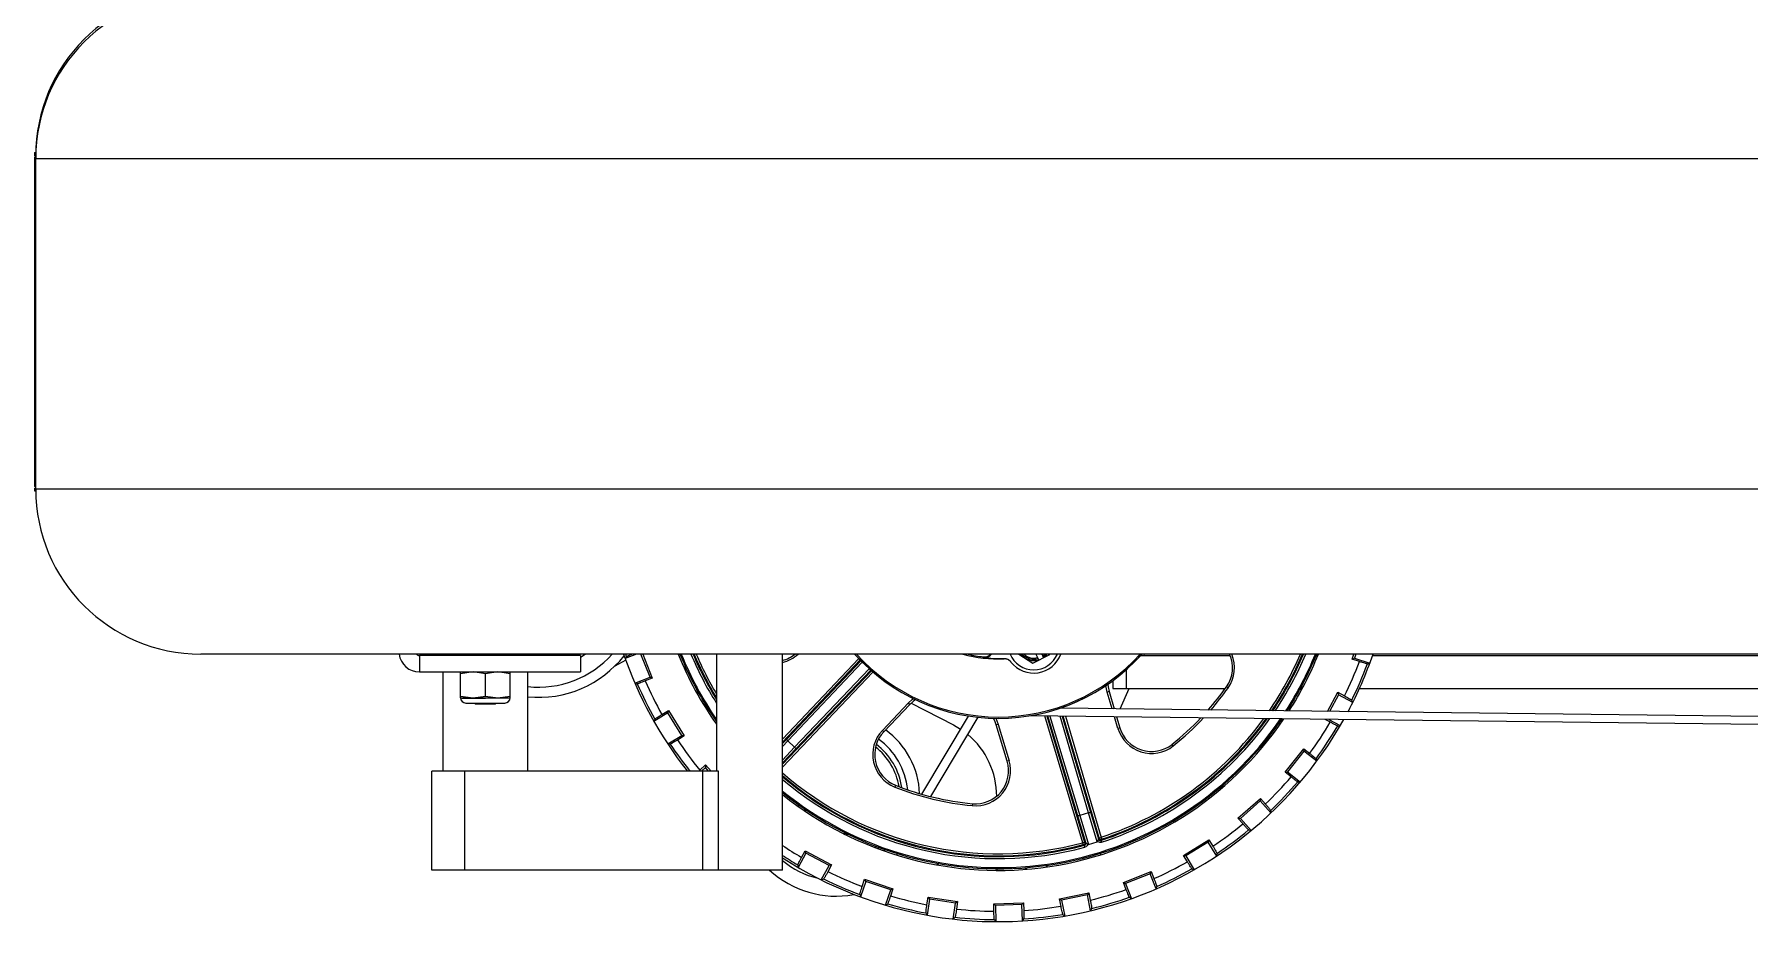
# Model space of a CAD drawing. Header units: inches. Extents: x -45.4 to 22.3, y -8.8 to 22.6.
# Drawn here: x -17.73 to -4.75, y -3.97 to 2.74 of the extents above; entities that cross this region are included whole.
import ezdxf

# ---------------------------------------------------------------- set-up
doc = ezdxf.new("R2010")
doc.units = ezdxf.units.IN
doc.header["$MEASUREMENT"] = 0

msp = doc.modelspace()

# ---------------------------------------------------------------- linework, layer by layer
at = {"color": 7, "linetype": 'Continuous', "lineweight": 25}
for p, q in [((-17.733, 1.851), (-17.723, 1.851)), ((-17.733, 1.818), (-17.733, 1.462)), ((-17.733, 1.818), (-17.723, 1.818)), ((-17.723, -0.677), (-17.723, 1.823)), ((-3.791, 1.803), (-17.723, 1.803)), ((-17.723, -0.697), (-17.723, 1.803)), ((-17.733, 1.462), (-17.723, 1.462)), ((-17.733, -0.677), (-17.723, -0.677)), ((-17.733, -0.71), (-17.723, -0.71)), ((-3.819, -0.697), (-17.723, -0.697)), ((18.837, -1.947), (-16.473, -1.947)), ((-14.575, -1.947), (-14.568, -1.957)), ((-14.467, -1.957), (-14.476, -1.947)), ((-14.413, -1.947), (-14.413, -1.957)), ((-14.223, -1.957), (-14.223, -1.947)), ((-13.598, -1.97), (-13.564, -1.947)), ((-13.175, -1.947), (-13.26, -1.981)), ((-13.25, -1.964), (-13.256, -1.947)), ((-13.072, -2.122), (-13.141, -1.947)), ((-13.127, -1.947), (-13.055, -2.129)), ((-12.568, -1.947), (-12.568, -2.832)), ((-12.068, -3.582), (-12.068, -1.947)), ((-10.28, -1.947), (-10.174, -2.015)), ((-10.151, -1.947), (-10.138, -1.972)), ((-10.102, -1.954), (-10.106, -1.947)), ((-10.102, -1.954), (-10.095, -1.947)), ((-10.098, -1.963), (-10.081, -1.947)), ((-9.332, -1.957), (-9.328, -1.947)), ((-7.755, -1.985), (-7.743, -1.947)), ((-7.729, -1.947), (-7.739, -1.977)), ((-14.818, -1.957), (-14.818, -2.082)), ((-13.598, -1.957), (-14.818, -1.957)), ((-13.598, -1.957), (-13.598, -2.082)), ((-13.256, -1.992), (-13.339, -2.038)), ((-12.068, -2.591), (-11.492, -1.98)), ((-11.482, -1.991), (-12.068, -2.613)), ((-12.068, -2.781), (-11.395, -2.073)), ((-12.038, -2.592), (-11.476, -1.997)), ((-11.466, -2.007), (-12.028, -2.603)), ((-11.977, -2.652), (-11.412, -2.058)), ((-11.401, -2.068), (-11.965, -2.662)), ((-10.549, -1.973), (-10.548, -1.967)), ((-10.174, -2.015), (-10.046, -1.949)), ((-10.133, -1.981), (-10.128, -1.991)), ((-10.092, -1.973), (-10.098, -1.963)), ((-9.468, -2.068), (-9.468, -2.207)), ((-9.355, -1.957), (-8.68, -1.957)), ((-8.028, -1.957), (-8.016, -1.957)), ((-7.755, -1.985), (-7.739, -1.977)), ((-7.7, -2.003), (-7.755, -1.985)), ((-7.739, -1.977), (-7.622, -2.016)), ((-7.601, -1.957), (-1.697, -1.957)), ((-14.818, -2.082), (-13.598, -2.082)), ((-14.641, -2.082), (-14.641, -2.832)), ((-14.412, -2.082), (-14.506, -2.096)), ((-14.506, -2.278), (-14.506, -2.082)), ((-14.318, -2.096), (-14.412, -2.082)), ((-14.225, -2.082), (-14.318, -2.096)), ((-14.318, -2.264), (-14.318, -2.096)), ((-14.131, -2.096), (-14.225, -2.082)), ((-14.131, -2.278), (-14.131, -2.082)), ((-13.996, -2.832), (-13.996, -2.082)), ((-13.186, -2.167), (-13.072, -2.122)), ((-13.055, -2.129), (-13.109, -2.15)), ((-13.055, -2.129), (-13.072, -2.122)), ((-11.384, -2.083), (-12.068, -2.803)), ((-9.568, -2.149), (-9.568, -2.207)), ((-9.568, -2.207), (-8.717, -2.207)), ((-9.513, -2.362), (-9.444, -2.207)), ((-8.696, -2.204), (-8.708, -2.195)), ((-8.147, -2.207), (-8.133, -2.207)), ((-7.701, -2.207), (-1.611, -2.207)), ((-14.506, -2.264), (-14.412, -2.278)), ((-14.506, -2.278), (-14.131, -2.278)), ((-14.497, -2.281), (-14.318, -2.281)), ((-14.467, -2.317), (-14.17, -2.317)), ((-14.412, -2.278), (-14.318, -2.264)), ((-14.4, -2.317), (-14.395, -2.322)), ((-14.395, -2.322), (-14.242, -2.322)), ((-14.318, -2.264), (-14.225, -2.278)), ((-14.242, -2.322), (-14.236, -2.317)), ((-14.225, -2.278), (-14.131, -2.264)), ((-11.313, -2.524), (-11.115, -2.316)), ((-11.104, -2.327), (-11.302, -2.535)), ((-11.104, -2.327), (-11.115, -2.316)), ((-11.094, -2.317), (-10.775, -2.483)), ((-9.596, -2.229), (-9.611, -2.234)), ((-9.573, -2.361), (-9.611, -2.234)), ((-9.596, -2.229), (-9.557, -2.361)), ((-7.943, -2.381), (-7.864, -2.236)), ((-7.859, -2.254), (-7.928, -2.381)), ((-7.864, -2.236), (-7.813, -2.263)), ((-7.864, -2.236), (-7.859, -2.254)), ((-7.751, -2.312), (-7.859, -2.254)), ((-12.937, -2.392), (-13.042, -2.456)), ((-12.982, -2.404), (-12.932, -2.374)), ((-12.932, -2.374), (-12.937, -2.392)), ((-12.832, -2.562), (-12.937, -2.392)), ((-12.932, -2.374), (-12.814, -2.566)), ((-11.015, -3.007), (-10.661, -2.416)), ((-10.946, -3.025), (-10.587, -2.425)), ((0.908, -2.548), (-10.196, -2.414)), ((-9.796, -3.375), (-10.084, -2.415)), ((-10.068, -2.415), (-9.782, -3.371)), ((-9.833, -3.171), (-10.06, -2.415)), ((-10.044, -2.416), (-9.819, -3.168)), ((0.681, -2.485), (-9.967, -2.356)), ((-9.751, -3.148), (-9.967, -2.416)), ((-9.961, -2.357), (-9.961, -2.355)), ((-9.951, -2.417), (-9.737, -3.142)), ((-9.947, -2.35), (-9.945, -2.357)), ((-9.671, -3.338), (-9.943, -2.417)), ((-9.927, -2.417), (-9.657, -3.334)), ((-9.529, -2.509), (-9.555, -2.421)), ((-9.54, -2.422), (-9.515, -2.505)), ((-7.921, -2.462), (-7.961, -2.441)), ((-7.933, -2.441), (-7.846, -2.488)), ((-12.937, -2.627), (-12.832, -2.562)), ((-12.814, -2.566), (-12.864, -2.597)), ((-12.814, -2.566), (-12.832, -2.562)), ((-12.068, -2.624), (-12.038, -2.592)), ((-11.302, -2.535), (-11.313, -2.524)), ((-10.775, -2.483), (-10.721, -2.515)), ((-10.436, -2.479), (-10.45, -2.483)), ((-10.368, -2.758), (-10.45, -2.483)), ((-10.436, -2.479), (-10.353, -2.754)), ((-9.515, -2.505), (-9.529, -2.509)), ((-12.028, -2.603), (-12.068, -2.646)), ((-12.068, -2.749), (-11.977, -2.652)), ((-11.965, -2.662), (-12.068, -2.77)), ((-11.977, -2.652), (-12.028, -2.603)), ((-9.111, -2.642), (-9.12, -2.63)), ((-8.263, -2.84), (-8.123, -2.663)), ((-8.121, -2.681), (-8.245, -2.838)), ((-8.123, -2.663), (-8.077, -2.699)), ((-8.123, -2.663), (-8.121, -2.681)), ((-8.024, -2.758), (-8.121, -2.681)), ((-14.723, -3.582), (-14.723, -2.832)), ((-12.554, -2.832), (-14.723, -2.832)), ((-14.473, -3.582), (-14.473, -2.832)), ((-12.703, -2.832), (-12.695, -2.825)), ((-12.695, -2.825), (-12.651, -2.786)), ((-12.652, -2.805), (-12.683, -2.832)), ((-12.672, -3.582), (-12.672, -2.832)), ((-12.651, -2.786), (-12.652, -2.805)), ((-12.628, -2.832), (-12.652, -2.805)), ((-12.651, -2.786), (-12.61, -2.832)), ((-12.554, -3.582), (-12.554, -2.832)), ((-10.353, -2.754), (-10.368, -2.758)), ((-8.263, -2.84), (-8.245, -2.838)), ((-8.218, -2.876), (-8.263, -2.84)), ((-8.245, -2.838), (-8.148, -2.915)), ((-11.213, -2.94), (-11.218, -2.953)), ((-11.945, -3.103), (-11.949, -3.086)), ((-11.905, -3.114), (-11.903, -3.124)), ((-10.63, -3.079), (-10.632, -3.094)), ((-8.621, -3.189), (-8.451, -3.039)), ((-8.453, -3.057), (-8.602, -3.19)), ((-8.451, -3.039), (-8.453, -3.057)), ((-8.371, -3.149), (-8.453, -3.057)), ((-8.451, -3.039), (-8.413, -3.082)), ((-11.896, -3.137), (-11.899, -3.121)), ((-9.773, -3.374), (-9.833, -3.171)), ((-9.751, -3.148), (-9.819, -3.168)), ((-9.819, -3.168), (-9.753, -3.387)), ((-9.686, -3.367), (-9.751, -3.148)), ((-9.737, -3.142), (-9.677, -3.345)), ((-8.582, -3.232), (-8.621, -3.189)), ((-8.621, -3.189), (-8.602, -3.19)), ((-8.602, -3.19), (-8.52, -3.282)), ((-11.604, -3.311), (-11.59, -3.3)), ((-11.596, -3.298), (-11.598, -3.3)), ((-11.571, -3.311), (-11.588, -3.316)), ((-9.796, -3.375), (-9.782, -3.371)), ((-9.792, -3.389), (-9.796, -3.375)), ((-9.772, -3.376), (-9.773, -3.374)), ((-9.753, -3.387), (-9.686, -3.367)), ((-9.677, -3.345), (-9.676, -3.347)), ((-9.671, -3.338), (-9.657, -3.334)), ((-9.657, -3.334), (-9.652, -3.348)), ((-9.652, -3.371), (-9.657, -3.357)), ((-9.033, -3.47), (-8.84, -3.352)), ((-8.845, -3.37), (-9.015, -3.474)), ((-8.84, -3.352), (-8.845, -3.37)), ((-8.78, -3.475), (-8.845, -3.37)), ((-8.84, -3.352), (-8.81, -3.401)), ((-11.892, -3.453), (-11.951, -3.561)), ((-11.925, -3.486), (-11.897, -3.435)), ((-11.897, -3.435), (-11.698, -3.543)), ((-11.897, -3.435), (-11.892, -3.453)), ((-11.716, -3.548), (-11.892, -3.453)), ((-11.369, -3.411), (-11.358, -3.403)), ((-11.302, -3.436), (-11.292, -3.427)), ((-11.207, -3.467), (-11.198, -3.458)), ((-9.779, -3.409), (-9.783, -3.395)), ((-9.66, -3.466), (-9.66, -3.454)), ((-9.003, -3.52), (-9.033, -3.47)), ((-9.033, -3.47), (-9.015, -3.474)), ((-9.015, -3.474), (-8.951, -3.579)), ((-12.068, -3.582), (-14.723, -3.582)), ((-11.775, -3.656), (-11.716, -3.548)), ((-11.698, -3.543), (-11.726, -3.594)), ((-11.698, -3.543), (-11.716, -3.548)), ((-10.903, -3.542), (-10.882, -3.533)), ((-10.447, -3.572), (-10.447, -3.584)), ((-10.076, -3.559), (-10.06, -3.545)), ((-9.488, -3.675), (-9.278, -3.592)), ((-9.285, -3.609), (-9.471, -3.683)), ((-9.278, -3.592), (-9.285, -3.609)), ((-9.24, -3.724), (-9.285, -3.609)), ((-9.278, -3.592), (-9.257, -3.646)), ((-11.439, -3.668), (-11.478, -3.785)), ((-11.466, -3.706), (-11.447, -3.651)), ((-11.447, -3.651), (-11.233, -3.723)), ((-11.447, -3.651), (-11.439, -3.668)), ((-11.249, -3.731), (-11.439, -3.668)), ((-11.288, -3.848), (-11.249, -3.731)), ((-11.233, -3.723), (-11.251, -3.778)), ((-11.233, -3.723), (-11.249, -3.731)), ((-9.972, -3.799), (-9.75, -3.753)), ((-9.75, -3.753), (-9.761, -3.769)), ((-9.75, -3.753), (-9.739, -3.81)), ((-9.467, -3.73), (-9.488, -3.675)), ((-9.488, -3.675), (-9.471, -3.683)), ((-9.471, -3.683), (-9.426, -3.798)), ((-10.975, -3.844), (-10.967, -3.787)), ((-10.956, -3.801), (-10.974, -3.923)), ((-10.967, -3.787), (-10.743, -3.82)), ((-10.967, -3.787), (-10.956, -3.801)), ((-10.758, -3.831), (-10.956, -3.801)), ((-10.776, -3.953), (-10.758, -3.831)), ((-10.743, -3.82), (-10.758, -3.831)), ((-10.743, -3.82), (-10.751, -3.877)), ((-10.47, -3.836), (-10.244, -3.83)), ((-10.468, -3.894), (-10.47, -3.836)), ((-10.47, -3.836), (-10.456, -3.849)), ((-10.256, -3.843), (-10.456, -3.849)), ((-10.456, -3.849), (-10.453, -3.972)), ((-10.244, -3.83), (-10.256, -3.843)), ((-10.253, -3.967), (-10.256, -3.843)), ((-10.244, -3.83), (-10.242, -3.888)), ((-9.96, -3.856), (-9.972, -3.799)), ((-9.972, -3.799), (-9.957, -3.809)), ((-9.761, -3.769), (-9.957, -3.809)), ((-9.957, -3.809), (-9.932, -3.93)), ((-9.736, -3.89), (-9.761, -3.769))]:
    msp.add_line(p, q, dxfattribs=at)
at = {"color": 7, "linetype": 'Continuous', "lineweight": 25, "flags": 128}
for points in [[(-13.25, -1.964), (-13.255, -1.974), (-13.26, -1.981)], [(-7.64, -2.022), (-7.63, -2.018), (-7.622, -2.016)], [(-13.186, -2.167), (-13.176, -2.17), (-13.168, -2.172)], [(-9.611, -2.234), (-9.619, -2.197), (-9.62, -2.185)], [(-9.606, -2.176), (-9.604, -2.195), (-9.596, -2.229)], [(-11.115, -2.316), (-11.088, -2.291), (-11.078, -2.284)], [(-11.062, -2.292), (-11.078, -2.303), (-11.104, -2.327)], [(-7.751, -2.312), (-7.755, -2.302), (-7.759, -2.295)], [(-13.034, -2.438), (-13.039, -2.448), (-13.042, -2.456)], [(-10.45, -2.483), (-10.462, -2.451), (-10.471, -2.433)], [(-10.454, -2.433), (-10.449, -2.444), (-10.436, -2.479)], [(-7.865, -2.491), (-7.854, -2.489), (-7.846, -2.488)], [(-12.937, -2.627), (-12.926, -2.627), (-12.918, -2.628)], [(-8.024, -2.758), (-8.027, -2.747), (-8.029, -2.739)], [(-8.168, -2.914), (-8.157, -2.914), (-8.148, -2.915)], [(-8.371, -3.149), (-8.372, -3.139), (-8.373, -3.13)], [(-9.782, -3.371), (-9.776, -3.374), (-9.772, -3.376)], [(-9.676, -3.347), (-9.673, -3.342), (-9.671, -3.338)], [(-9.652, -3.348), (-9.655, -3.353), (-9.657, -3.357)], [(-8.539, -3.278), (-8.529, -3.28), (-8.52, -3.282)], [(-11.336, -3.411), (-11.345, -3.418), (-11.347, -3.42)], [(-9.783, -3.395), (-9.788, -3.392), (-9.792, -3.389)], [(-8.78, -3.475), (-8.779, -3.464), (-8.779, -3.455)], [(-11.953, -3.542), (-11.952, -3.552), (-11.951, -3.561)], [(-10.235, -3.565), (-10.23, -3.568), (-10.216, -3.575)], [(-8.969, -3.572), (-8.959, -3.576), (-8.951, -3.579)], [(-11.775, -3.656), (-11.765, -3.652), (-11.757, -3.648)], [(-9.24, -3.724), (-9.237, -3.713), (-9.235, -3.705)], [(-11.484, -3.766), (-11.481, -3.777), (-11.478, -3.785)], [(-11.288, -3.848), (-11.279, -3.842), (-11.272, -3.837)], [(-9.736, -3.89), (-9.731, -3.88), (-9.728, -3.872)], [(-9.442, -3.787), (-9.433, -3.793), (-9.426, -3.798)], [(-10.983, -3.906), (-10.978, -3.916), (-10.974, -3.923)], [(-10.776, -3.953), (-10.768, -3.945), (-10.762, -3.939)], [(-10.465, -3.957), (-10.458, -3.965), (-10.453, -3.972)], [(-10.253, -3.967), (-10.247, -3.958), (-10.242, -3.951)], [(-9.946, -3.917), (-9.938, -3.924), (-9.932, -3.93)]]:
    msp.add_lwpolyline(points, dxfattribs=at)
at = {"color": 7, "linetype": 'Continuous', "lineweight": 25}
for centre, radius, start, end in [((-16.473, 1.823), 1.25, 90, 180), ((-16.473, 1.803), 1.25, 90, 180), ((-16.473, -0.697), 1.25, 180, 270), ((-14.818, -1.927), 0.155, 187.4137, 270), ((-14.818, -1.927), 0.03, 221.8103, 270), ((-13.917, -1.447), 0.75, 263.9728, 318.1692), ((-10.435, -0.972), 3, 198.9656, 218.3161), ((-10.435, -0.972), 2.612, 201.9187, 215.2176), ((-10.435, -0.972), 2.6, 202.0243, 214.8442), ((-10.435, -0.972), 2.591, 202.1024, 214.566), ((-10.435, -0.972), 2.523, 202.729, 212.2638), ((-10.435, -0.972), 2.508, 202.8726, 211.717), ((-10.435, -0.972), 2.501, 202.9435, 211.4438), ((-10.435, -0.972), 2.486, 203.0899, 210.8739), ((-12.13, -1.752), 0.25, 284.1536, 308.5453), ((-12.13, -1.752), 0.265, 283.3372, 312.4519), ((-10.435, -0.972), 1.461, 221.8578, 318.1422), ((-10.435, -0.972), 1.461, 221.8785, 318.1215), ((-10.435, -0.972), 1.451, 222.2294, 317.7706), ((-10.435, -0.972), 1.011, 254.6212, 272.4686), ((-10.435, -0.972), 1.002, 256.7728, 263.4796), ((-10.541, -1.904), 0.07, 263.4796, 321.5394), ((-10.541, -1.904), 0.0641, 263.4796, 317.1615), ((-10.167, -1.871), 0.195, 203.0423, 336.9577), ((-10.167, -1.871), 0.219, 218.2533, 339.5577), ((-10.167, -1.871), 0.125, 217.6329, 288.0691), ((-10.167, -1.871), 0.115, 221.3627, 287.3044), ((-10.167, -1.871), 0.106, 226.3409, 286.3481), ((-10.167, -1.871), 0.125, 306.4829, 322.3671), ((-8.912, -2.05), 0.25, 324.6964, 24.3695), ((-8.912, -2.05), 0.265, 324.6964, 22.9087), ((-10.435, -0.972), 2.486, 325.6348, 336.9101), ((-10.435, -0.972), 2.501, 325.8634, 337.0565), ((-10.435, -0.972), 2.508, 325.9741, 337.1274), ((-10.435, -0.972), 2.523, 326.1978, 337.271), ((-10.435, -0.972), 2.591, 327.1702, 337.8976), ((-10.435, -0.972), 2.6, 327.291, 337.9757), ((-10.435, -0.972), 2.612, 327.4541, 338.0813), ((-10.435, -0.972), 3, 331.9546, 341.0344), ((-13.917, -1.447), 0.827, 264.5343, 321.7658), ((-10.435, -0.972), 1.008, 263.4796, 272.3294), ((-10.435, -0.972), 2.922, 333.7756, 339.3396), ((-10.435, -0.972), 2.985, 333.6988, 339.4164), ((-10.435, -0.972), 2.985, 203.6988, 209.4164), ((-10.435, -0.972), 2.922, 203.7756, 209.3396), ((-10.435, -0.972), 2.116, 318.6483, 324.6964), ((-10.435, -0.972), 2.131, 318.9939, 324.6964), ((-14.467, -2.278), 0.0391, 180, 270), ((-14.17, -2.278), 0.0391, 270, 0), ((-10.435, -0.972), 2.612, 231.2784, 325.8911), ((-10.435, -0.972), 2.591, 230.9117, 325.5896), ((-10.435, -0.972), 2.6, 231.075, 325.7178), ((-10.435, -0.972), 3, 237.0017, 330.6567), ((-10.435, -0.972), 2.508, 288.0579, 324.3178), ((-10.435, -0.972), 2.486, 288.2307, 323.9566), ((-10.435, -0.972), 2.501, 288.2307, 324.2), ((-10.435, -0.972), 2.523, 288.0579, 324.5558), ((-10.435, -0.972), 2.116, 308.4188, 316.4701), ((-10.435, -0.972), 2.131, 308.4188, 316.843), ((-10.435, -0.972), 2.922, 323.7756, 329.3396), ((-10.435, -0.972), 2.922, 213.7756, 219.3396), ((-11.121, -2.707), 0.265, 136.4382, 248.4188), ((-11.121, -2.707), 0.25, 136.4382, 248.4188), ((-11.66, -3.029), 0.542, 5.9279, 54.109), ((-11.66, -3.029), 0.63, 2.4645, 53.8943), ((-11.057, -3.024), 0.61, 0, 50.0386), ((-9.275, -2.434), 0.265, 196.4382, 308.4188), ((-9.275, -2.434), 0.25, 196.4382, 308.4188), ((-10.435, -0.972), 2.985, 323.6988, 329.4164), ((-10.435, -0.972), 2.985, 213.6988, 218.5494), ((-11.66, -3.029), 0.48, 9.5354, 52.0594), ((-11.66, -3.029), 0.5, 8.2191, 53.0039), ((-10.435, -0.972), 2.486, 228.9146, 284.8844), ((-10.607, -2.83), 0.265, 264.6964, 16.6769), ((-10.607, -2.83), 0.25, 264.6964, 16.6769), ((-10.435, -0.972), 2.501, 229.2135, 284.8844), ((-10.435, -0.972), 2.508, 229.358, 285.0572), ((-10.435, -0.972), 2.523, 229.6497, 285.0572), ((-10.435, -0.972), 2.131, 248.4188, 264.6964), ((-10.435, -0.972), 2.116, 248.4188, 264.6964), ((-10.435, -0.972), 2.922, 313.7756, 319.3396), ((-10.435, -0.972), 2.985, 313.6988, 319.4164), ((-10.435, -0.972), 2.922, 303.7756, 309.3396), ((-11.623, -3.269), 0.04, 293.1622, 308.5792), ((-9.796, -3.375), 0.015, 284.9055, 16.6558), ((-9.657, -3.334), 0.015, 196.4594, 288.2097), ((-10.435, -0.972), 2.985, 303.6988, 309.4164), ((-10.435, -0.972), 2.922, 236.0052, 239.3396), ((-10.435, -0.972), 2.985, 236.8101, 239.4164), ((-11.66, -3.029), 0.75, 227.4895, 279.9775), ((-11.66, -3.029), 0.63, 229.5219, 257.0893), ((-10.435, -0.972), 2.922, 243.7756, 249.3396), ((-10.435, -0.972), 2.922, 293.7756, 299.3396), ((-10.435, -0.972), 2.985, 293.6988, 299.4164), ((-10.435, -0.972), 2.985, 243.6988, 249.4164), ((-10.435, -0.972), 2.922, 283.7756, 289.3396), ((-10.435, -0.972), 2.985, 253.6988, 259.4164), ((-10.435, -0.972), 2.922, 253.7756, 259.3396), ((-10.435, -0.972), 2.922, 263.7756, 269.3396), ((-10.435, -0.972), 2.922, 273.7756, 279.3396), ((-10.435, -0.972), 2.985, 283.6988, 289.4164), ((-10.435, -0.972), 2.985, 263.6988, 269.4164), ((-10.435, -0.972), 2.985, 273.6988, 279.4164)]:
    msp.add_arc(centre, radius, start, end, dxfattribs=at)
for points, knots in [([(-17.733, 1.851), (-17.733, 1.85), (-17.733, 1.849), (-17.733, 1.83), (-17.733, 1.825)], [0, 0, 0, 0, 0.721237, 1, 1, 1, 1]), ([(-17.733, 1.462), (-17.733, 1.397), (-17.733, 1.267), (-17.733, 1.046), (-17.733, 0.819), (-17.733, 0.581), (-17.733, 0.311), (-17.733, 0.005), (-17.733, -0.333), (-17.733, -0.562), (-17.733, -0.677)], [0, 0, 0, 0, 0.111946, 0.223951, 0.335978, 0.448012, 0.560043, 0.706727, 0.853391, 1, 1, 1, 1]), ([(-17.733, -0.691), (-17.733, -0.694), (-17.733, -0.709), (-17.733, -0.709), (-17.733, -0.71)], [0, 0, 0, 0, 0.169141, 1, 1, 1, 1]), ([(-13.25, -1.964), (-13.249, -1.964), (-13.247, -1.963), (-13.24, -1.96), (-13.23, -1.956), (-13.22, -1.951), (-13.211, -1.948), (-13.21, -1.947)], [0, 0, 0, 0, 0.2851449, 0.4512118, 0.6325686, 0.9477097, 1, 1, 1, 1]), ([(-10.391, -1.982), (-10.392, -1.982), (-10.392, -1.981), (-10.393, -1.979), (-10.394, -1.979)], [0, 0, 0, 0, 0.56, 1, 1, 1, 1]), ([(-10.394, -1.979), (-10.389, -1.979), (-10.379, -1.979), (-10.364, -1.984), (-10.351, -1.992), (-10.345, -2), (-10.341, -2.003)], [0, 0, 0, 0, 0.249509, 0.499722, 0.749704, 1, 1, 1, 1]), ([(-10.339, -2.006), (-10.343, -2.003), (-10.349, -1.995), (-10.362, -1.988), (-10.376, -1.983), (-10.386, -1.983), (-10.391, -1.982)], [0, 0, 0, 0, 0.249482, 0.499691, 0.749013, 1, 1, 1, 1]), ([(-10.133, -1.981), (-10.134, -1.979), (-10.136, -1.976), (-10.137, -1.973), (-10.138, -1.972)], [0, 0, 0, 0, 0.56, 1, 1, 1, 1]), ([(-10.102, -1.954), (-10.101, -1.955), (-10.1, -1.958), (-10.098, -1.962), (-10.098, -1.963)], [0, 0, 0, 0, 0.560001, 1, 1, 1, 1]), ([(-7.64, -2.022), (-7.641, -2.021), (-7.643, -2.021), (-7.65, -2.019), (-7.661, -2.016), (-7.678, -2.011), (-7.693, -2.006), (-7.7, -2.003)], [0, 0, 0, 0, 0.225804, 0.357312, 0.500927, 0.750485, 1, 1, 1, 1]), ([(-13.109, -2.15), (-13.116, -2.153), (-13.131, -2.159), (-13.148, -2.165), (-13.157, -2.169), (-13.165, -2.171), (-13.167, -2.172), (-13.168, -2.172)], [0, 0, 0, 0, 0.249855, 0.499541, 0.636672, 0.765952, 1, 1, 1, 1]), ([(-7.813, -2.263), (-7.806, -2.267), (-7.792, -2.275), (-7.777, -2.284), (-7.768, -2.289), (-7.761, -2.293), (-7.76, -2.294), (-7.759, -2.295)], [0, 0, 0, 0, 0.249855, 0.499541, 0.636672, 0.765952, 1, 1, 1, 1]), ([(-13.034, -2.438), (-13.034, -2.437), (-13.033, -2.436), (-13.026, -2.432), (-13.017, -2.426), (-13.002, -2.417), (-12.989, -2.408), (-12.982, -2.404)], [0, 0, 0, 0, 0.225804, 0.357312, 0.500927, 0.750485, 1, 1, 1, 1]), ([(-7.865, -2.491), (-7.866, -2.49), (-7.868, -2.49), (-7.875, -2.487), (-7.884, -2.482), (-7.9, -2.474), (-7.914, -2.466), (-7.921, -2.462)], [0, 0, 0, 0, 0.225804, 0.357312, 0.500927, 0.750485, 1, 1, 1, 1]), ([(-12.864, -2.597), (-12.87, -2.601), (-12.884, -2.609), (-12.899, -2.618), (-12.908, -2.623), (-12.915, -2.627), (-12.917, -2.628), (-12.918, -2.628)], [0, 0, 0, 0, 0.249855, 0.499541, 0.636672, 0.765952, 1, 1, 1, 1]), ([(-12.038, -2.592), (-12.038, -2.593), (-12.038, -2.593), (-12.035, -2.596), (-12.032, -2.6), (-12.029, -2.602), (-12.028, -2.603)], [0, 0, 0, 0, 0.270699, 0.562657, 0.789695, 1, 1, 1, 1]), ([(-11.977, -2.652), (-11.975, -2.653), (-11.972, -2.656), (-11.968, -2.66), (-11.966, -2.661), (-11.965, -2.661), (-11.965, -2.662)], [0, 0, 0, 0, 0.270262, 0.562088, 0.789339, 1, 1, 1, 1]), ([(-8.077, -2.699), (-8.071, -2.704), (-8.058, -2.714), (-8.045, -2.725), (-8.037, -2.732), (-8.031, -2.737), (-8.03, -2.738), (-8.029, -2.739)], [0, 0, 0, 0, 0.2498545, 0.4995412, 0.6366719, 0.7659515, 1, 1, 1, 1]), ([(-8.168, -2.914), (-8.169, -2.913), (-8.17, -2.913), (-8.176, -2.908), (-8.185, -2.902), (-8.199, -2.891), (-8.212, -2.881), (-8.218, -2.876)], [0, 0, 0, 0, 0.225804, 0.357312, 0.500927, 0.750485, 1, 1, 1, 1]), ([(-8.413, -3.082), (-8.408, -3.088), (-8.397, -3.1), (-8.386, -3.114), (-8.379, -3.122), (-8.374, -3.128), (-8.373, -3.129), (-8.373, -3.13)], [0, 0, 0, 0, 0.249855, 0.499541, 0.636672, 0.765952, 1, 1, 1, 1]), ([(-9.833, -3.171), (-9.833, -3.171), (-9.832, -3.171), (-9.828, -3.17), (-9.823, -3.169), (-9.82, -3.168), (-9.819, -3.168)], [0, 0, 0, 0, 0.270699, 0.562657, 0.789695, 1, 1, 1, 1]), ([(-9.751, -3.148), (-9.749, -3.147), (-9.745, -3.146), (-9.74, -3.144), (-9.737, -3.143), (-9.737, -3.143), (-9.737, -3.142)], [0, 0, 0, 0, 0.270262, 0.562088, 0.789339, 1, 1, 1, 1]), ([(-8.539, -3.278), (-8.54, -3.277), (-8.542, -3.276), (-8.547, -3.271), (-8.554, -3.263), (-8.566, -3.25), (-8.577, -3.238), (-8.582, -3.232)], [0, 0, 0, 0, 0.225804, 0.357312, 0.500927, 0.750485, 1, 1, 1, 1]), ([(-9.783, -3.395), (-9.781, -3.394), (-9.778, -3.393), (-9.775, -3.39), (-9.774, -3.387), (-9.772, -3.385), (-9.772, -3.381), (-9.772, -3.378), (-9.772, -3.376)], [0, 0, 0, 0, 0.2494061, 0.3745852, 0.500459, 0.6261694, 0.7512261, 1, 1, 1, 1]), ([(-9.773, -3.374), (-9.773, -3.374), (-9.773, -3.374), (-9.773, -3.375), (-9.772, -3.376), (-9.772, -3.376), (-9.772, -3.377), (-9.772, -3.378), (-9.771, -3.379), (-9.77, -3.38), (-9.768, -3.381), (-9.765, -3.381), (-9.762, -3.382), (-9.759, -3.383), (-9.758, -3.385), (-9.757, -3.385)], [0, 0, 0, 0, 0.034027, 0.065297, 0.094599, 0.110204, 0.125163, 0.153418, 0.247293, 0.374566, 0.505052, 0.657906, 0.792484, 0.904854, 1, 1, 1, 1]), ([(-9.684, -3.363), (-9.684, -3.364), (-9.684, -3.365), (-9.685, -3.366), (-9.685, -3.367), (-9.686, -3.367), (-9.686, -3.367)], [0, 0, 0, 0, 0.3653217, 0.6542646, 0.8381696, 1, 1, 1, 1]), ([(-9.684, -3.363), (-9.683, -3.362), (-9.683, -3.36), (-9.681, -3.358), (-9.679, -3.355), (-9.677, -3.354), (-9.676, -3.352), (-9.675, -3.351), (-9.675, -3.349), (-9.676, -3.349), (-9.676, -3.348), (-9.676, -3.348), (-9.676, -3.347), (-9.676, -3.346), (-9.677, -3.346), (-9.677, -3.345), (-9.677, -3.345)], [0, 0, 0, 0, 0.113867, 0.249319, 0.363243, 0.499331, 0.514191, 0.747852, 0.819773, 0.845866, 0.874873, 0.88967, 0.905228, 0.935271, 0.966079, 1, 1, 1, 1]), ([(-9.652, -3.371), (-9.655, -3.372), (-9.662, -3.373), (-9.673, -3.372), (-9.68, -3.366), (-9.684, -3.363)], [0, 0, 0, 0, 0.281114, 0.560685, 1, 1, 1, 1]), ([(-9.676, -3.347), (-9.676, -3.348), (-9.675, -3.35), (-9.673, -3.352), (-9.671, -3.355), (-9.668, -3.357), (-9.663, -3.358), (-9.659, -3.358), (-9.657, -3.357)], [0, 0, 0, 0, 0.125121, 0.25044, 0.376442, 0.501524, 0.750543, 1, 1, 1, 1]), ([(-11.953, -3.542), (-11.953, -3.541), (-11.952, -3.539), (-11.949, -3.532), (-11.944, -3.523), (-11.936, -3.507), (-11.929, -3.493), (-11.925, -3.486)], [0, 0, 0, 0, 0.225804, 0.357312, 0.500927, 0.750485, 1, 1, 1, 1]), ([(-9.757, -3.385), (-9.758, -3.388), (-9.76, -3.394), (-9.767, -3.404), (-9.774, -3.407), (-9.779, -3.409)], [0, 0, 0, 0, 0.281769, 0.562179, 1, 1, 1, 1]), ([(-9.753, -3.387), (-9.754, -3.387), (-9.754, -3.387), (-9.755, -3.387), (-9.756, -3.386), (-9.757, -3.386), (-9.757, -3.385)], [0, 0, 0, 0, 0.136646, 0.287116, 0.461757, 1, 1, 1, 1]), ([(-8.81, -3.401), (-8.806, -3.408), (-8.798, -3.422), (-8.789, -3.437), (-8.783, -3.446), (-8.78, -3.453), (-8.779, -3.454), (-8.779, -3.455)], [0, 0, 0, 0, 0.249855, 0.499541, 0.636672, 0.765952, 1, 1, 1, 1]), ([(-11.726, -3.594), (-11.73, -3.601), (-11.737, -3.615), (-11.746, -3.63), (-11.751, -3.639), (-11.755, -3.646), (-11.756, -3.647), (-11.757, -3.648)], [0, 0, 0, 0, 0.249855, 0.499541, 0.636672, 0.765952, 1, 1, 1, 1]), ([(-8.969, -3.572), (-8.969, -3.571), (-8.97, -3.57), (-8.975, -3.564), (-8.981, -3.555), (-8.99, -3.54), (-8.999, -3.526), (-9.003, -3.52)], [0, 0, 0, 0, 0.225804, 0.357312, 0.500927, 0.750485, 1, 1, 1, 1]), ([(-11.484, -3.766), (-11.484, -3.765), (-11.484, -3.764), (-11.482, -3.756), (-11.478, -3.746), (-11.473, -3.729), (-11.468, -3.714), (-11.466, -3.706)], [0, 0, 0, 0, 0.225804, 0.357312, 0.500927, 0.750485, 1, 1, 1, 1]), ([(-9.442, -3.787), (-9.443, -3.786), (-9.444, -3.785), (-9.447, -3.778), (-9.451, -3.768), (-9.458, -3.752), (-9.464, -3.737), (-9.467, -3.73)], [0, 0, 0, 0, 0.225804, 0.357312, 0.500927, 0.750485, 1, 1, 1, 1]), ([(-9.257, -3.646), (-9.254, -3.654), (-9.248, -3.669), (-9.242, -3.685), (-9.238, -3.695), (-9.235, -3.703), (-9.235, -3.704), (-9.235, -3.705)], [0, 0, 0, 0, 0.249855, 0.499541, 0.636672, 0.765952, 1, 1, 1, 1]), ([(-11.251, -3.778), (-11.254, -3.786), (-11.259, -3.801), (-11.265, -3.817), (-11.268, -3.827), (-11.271, -3.835), (-11.272, -3.836), (-11.272, -3.837)], [0, 0, 0, 0, 0.249855, 0.499541, 0.636672, 0.765952, 1, 1, 1, 1]), ([(-10.983, -3.906), (-10.983, -3.905), (-10.983, -3.904), (-10.982, -3.896), (-10.981, -3.885), (-10.979, -3.868), (-10.976, -3.852), (-10.975, -3.844)], [0, 0, 0, 0, 0.225804, 0.357312, 0.500927, 0.750485, 1, 1, 1, 1]), ([(-10.751, -3.877), (-10.753, -3.885), (-10.755, -3.901), (-10.758, -3.918), (-10.76, -3.929), (-10.761, -3.936), (-10.762, -3.938), (-10.762, -3.939)], [0, 0, 0, 0, 0.249855, 0.499541, 0.636672, 0.765952, 1, 1, 1, 1]), ([(-10.465, -3.957), (-10.465, -3.956), (-10.466, -3.954), (-10.466, -3.947), (-10.467, -3.936), (-10.468, -3.918), (-10.468, -3.902), (-10.468, -3.894)], [0, 0, 0, 0, 0.225804, 0.357312, 0.500927, 0.750485, 1, 1, 1, 1]), ([(-10.242, -3.888), (-10.242, -3.896), (-10.242, -3.912), (-10.241, -3.93), (-10.241, -3.94), (-10.242, -3.948), (-10.242, -3.95), (-10.242, -3.951)], [0, 0, 0, 0, 0.249855, 0.499541, 0.636672, 0.765952, 1, 1, 1, 1]), ([(-9.946, -3.917), (-9.947, -3.916), (-9.947, -3.914), (-9.949, -3.907), (-9.952, -3.896), (-9.955, -3.879), (-9.959, -3.863), (-9.96, -3.856)], [0, 0, 0, 0, 0.225804, 0.357312, 0.500927, 0.750485, 1, 1, 1, 1]), ([(-9.739, -3.81), (-9.737, -3.818), (-9.734, -3.834), (-9.731, -3.851), (-9.729, -3.862), (-9.728, -3.869), (-9.728, -3.871), (-9.728, -3.872)], [0, 0, 0, 0, 0.249855, 0.499541, 0.636672, 0.765952, 1, 1, 1, 1])]:
    msp.add_open_spline(points, degree=3, knots=knots, dxfattribs=at)

doc.saveas('drawing.dxf')
